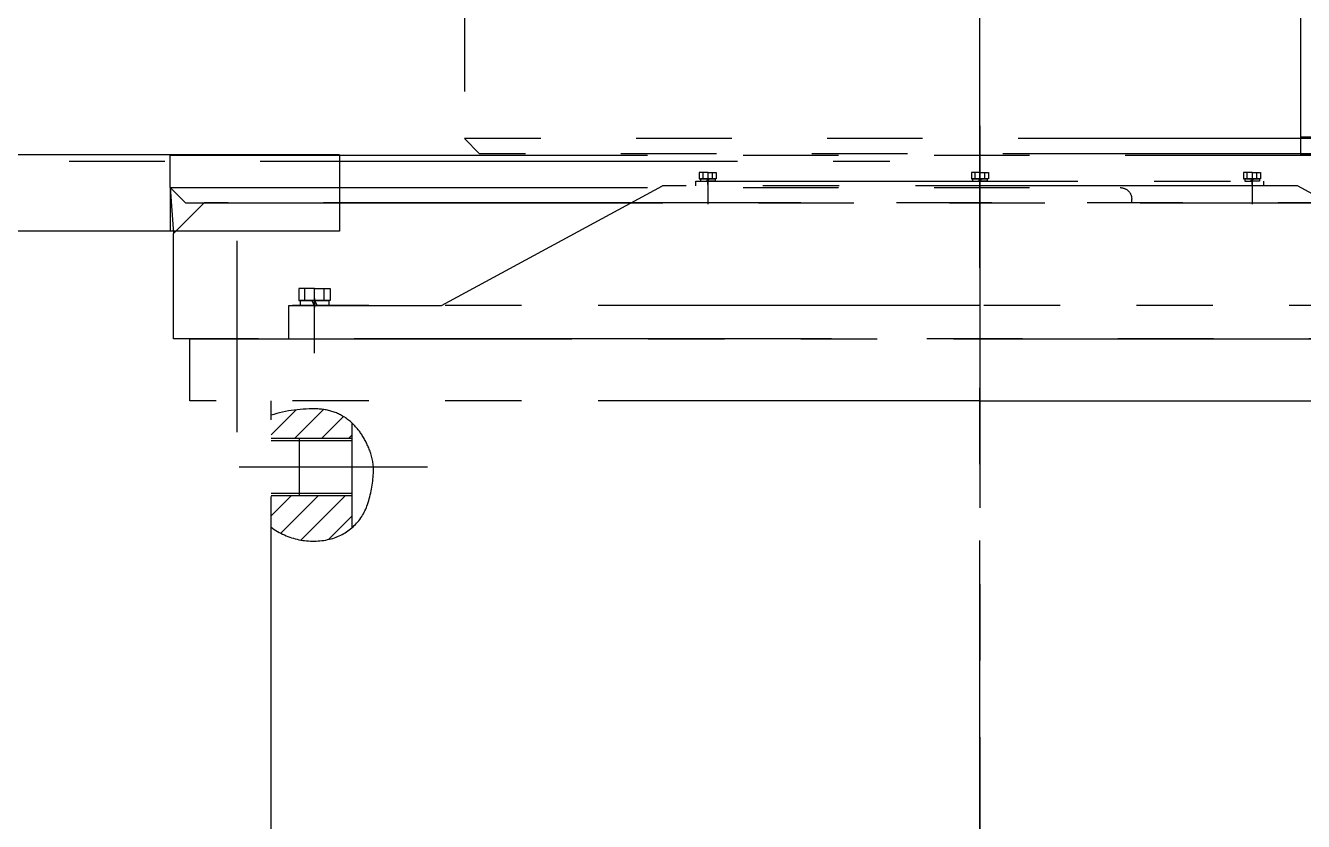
# Model space of a CAD drawing. Header units: millimetres. Extents: x 0 to 23760, y 0 to 16800.
# Drawn here: x 8257 to 9595, y 7329 to 8162 of the extents above; entities that cross this region are included whole.
import ezdxf

# ---------------------------------------------------------------- set-up
doc = ezdxf.new("R2010")
doc.units = ezdxf.units.MM
doc.header["$LTSCALE"] = 400
doc.linetypes.add('G', pattern=[2, 1.25, -0.25, 0.25, -0.25])
doc.linetypes.add('K', pattern=[2.5, 1.25, -0.25, 0.25, -0.25, 0.25, -0.25])
for name, color, linetype in [('01', 7, 'Continuous'), ('02', 1, 'Continuous'), ('05', 4, 'G'), ('07', 6, 'K'), ('10', 1, 'Continuous')]:
    doc.layers.add(name, color=color, linetype=linetype)

# ---------------------------------------------------------------- blocks, each defined once
blk = doc.blocks.new('erwedfrrfrf')
for p, q in [((3638.066492256967, 6903.695671094638), (1949.066492256967, 6903.695671094638)), ((1949.066492256967, 6903.695671094638), (1949.066492256967, 6793.295671094638)), ((1949.066492256967, 6793.295671094638), (1981.066492256967, 6761.295671094638)), ((3606.066492256967, 6761.295671094638), (1981.066492256967, 6761.295671094638))]:
    blk.add_line(p, q)
blk = doc.blocks.new('wqtwqwqrwq')
for p, q in [((-6122.439659763613, 6358.824241838827), (-6106.439659763613, 6374.824241838827)), ((-6106.439659763613, 6374.824241838827), (-3032.439659763613, 6374.824241838827)), ((-5115.439659763613, 6374.824241838827), (-5115.439659763613, 6370.824241838827)), ((-6122.439659763613, 6358.824241838827), (-5127.439659763613, 6358.824241838827)), ((-6122.439659763613, 6358.824241838827), (-6122.439659763613, 6324.824241838827)), ((-6122.439659763613, 6324.824241838827), (-3032.439659763615, 6324.824241838827))]:
    blk.add_line(p, q)
blk.add_arc((-5127.439659763613, 6370.824241838827), 12, 270, 0)
at = {"layer": '05', "color": 4, "linetype": 'G'}
blk.add_line((-5274.439659763613, 6442.758101836223), (-5274.439659763613, 6252.975072413633), dxfattribs=at)
blk = doc.blocks.new('3t35w3tr23')
for p, q in [((2253.566492256969, 6692.295671094638), (2269.566492256969, 6708.295671094638)), ((3317.566492256971, 6708.295671094638), (2269.566492256969, 6708.295671094638)), ((3333.56649225697, 6692.295671094637), (2253.56649225697, 6692.295671094638)), ((2253.56649225697, 6143.295671094637), (2253.566492256969, 6692.295671094638)), ((3333.56649225697, 6143.295671094638), (2253.56649225697, 6143.295671094636)), ((2269.56649225697, 6127.295671094637), (2253.56649225697, 6143.295671094637)), ((3317.566492256969, 6127.295671094638), (3333.56649225697, 6143.295671094638))]:
    blk.add_line(p, q)
blk = doc.blocks.new('*U24')
at = {"layer": '01'}
for p, q in [((-7.699999999914781, 2.599999999833237), (-7.699999999914782, -3.503246160812043e-46)), ((4.775964779600941e-16, 2.599999999833236), (-7.699999999914781, 2.599999999833237)), ((-7.699999999914782, -3.503246160812043e-46), (0, 0)), ((0, 0), (-1.501110699740164, 2.599999999833237)), ((4.775964779600941e-16, 2.599999999833236), (1.501110699740164, -1.838269700692559e-16)), ((4.775964779600941e-16, 2.599999999833236), (7.699999999914783, 2.599999999833232)), ((7.699999999914782, -1.885893784865649e-15), (0, 0)), ((7.699999999914783, 2.599999999833232), (7.699999999914782, -1.885893784865649e-15))]:
    blk.add_line(p, q, dxfattribs=at)
at = {"layer": '05'}
blk.add_line((8.627374447395918e-16, 4.696679016059432), (0, -2.095679016226192), dxfattribs=at)
blk = doc.blocks.new('*U20')
at = {"layer": '01'}
for p, q in [((-15.10000000019493, 4.999999999924095), (-15.10000000019493, -3.503246160812043e-46)), ((9.184547653528396e-16, 4.999999999924094), (-15.10000000019493, 4.999999999924095)), ((-15.10000000019493, -3.503246160812043e-46), (0, 0)), ((0, 0), (-2.886751345795493, 4.999999999924094)), ((9.184547653528396e-16, 4.999999999924094), (2.886751345795493, -3.535134039966458e-16)), ((9.184547653528396e-16, 4.999999999924094), (15.10000000019493, 4.999999999924085)), ((15.10000000019493, -3.698311188591433e-15), (0, 0)), ((15.10000000019493, 4.999999999924085), (15.10000000019493, -3.698311188591433e-15))]:
    blk.add_line(p, q, dxfattribs=at)
at = {"layer": '05'}
blk.add_line((1.303595732132337e-15, 7.09667901615029), (0, -2.095679016226192), dxfattribs=at)
blk = doc.blocks.new('EWERWE')
at = {"layer": '07', "linetype": 'K', "ltscale": 0.8}
h = blk.add_hatch(dxfattribs=at)
h.set_pattern_fill('_USER', color=6, scale=20, angle=45, style=0, pattern_type=0)
h.set_pattern_definition([(135, (-11821.17410043633, 1937.934712946312), (14.14213562373095, 14.14213562373095), [])])
edge = h.paths.add_edge_path()
edge.add_line((-14142.22007376413, 4687.605725641452), (-14142.22007376413, 4657.605725641456))
edge.add_line((-14142.22007376413, 4657.605725641456), (-14166.62287453951, 4657.605725641456))
edge.add_ellipse((-14026.86488479124, 4701.316093335232), major_axis=(-103.5444154515384, 103.5444154515384), ratio=0.999999999999995, start_angle=42.84677272202458, end_angle=62.3674677782692, ccw=False)
edge.add_ellipse((-14117.5949983671, 4704.72739791151), major_axis=(39.34320631807212, 39.34320631807212), ratio=0.999999999999851, start_angle=92.09546555623939, end_angle=132.8467507318612, ccw=False)
edge.add_line((-14158.35046493485, 4742.605725641456), (-14142.22007376413, 4742.605725641456))
edge.add_line((-14142.22007376413, 4742.605725641456), (-14142.22007376413, 4687.605725641452))
edge = h.paths.add_edge_path()
edge.add_line((-14049.43835412756, 4657.605725641456), (-14082.22007376413, 4657.605725641454))
edge.add_line((-14082.22007376413, 4657.605725641454), (-14082.22007376413, 4687.605725641452))
edge.add_line((-14082.22007376413, 4687.605725641452), (-14082.22007376413, 4742.605725641456))
edge.add_line((-14082.22007376413, 4742.605725641456), (-14048.99371483874, 4742.605725641456))
edge.add_ellipse((-14090.53979147301, 4706.244840344631), major_axis=(39.0396622889432, 39.03966228894323), ratio=0.9999999999999156, start_angle=328.28198790347386, end_angle=356.192226481661, ccw=False)
edge.add_ellipse((-14109.11184863232, 4701.860781307324), major_axis=(52.53301770505805, 52.53301770505806), ratio=0.9999999999999558, start_angle=278.43862994996454, end_angle=328.281969187715, ccw=False)
at = {"layer": '05', "color": 4, "linetype": 'G', "ltscale": 0.8}
for p, q in [((-14469.71549951035, 5400.105725641456), (-12861.36993734349, 5400.105725641456)), ((-13635.4467154484, 5400.105725641456), (-14264.26048526607, 5400.105725641456))]:
    blk.add_line(p, q, dxfattribs=at)
at = {"layer": '07', "color": 6, "linetype": 'K', "ltscale": 0.8}
for p, q in [((-14457.86364424786, 7660.105725641456), (-14457.86364424786, 5736.105725641456)), ((-14438.86364424786, 7660.105725641456), (-14438.86364424786, 5736.105725641456)), ((-14246.66364424744, 5400.105725641456), (-14246.66364424744, 6227.605725641456)), ((-14181.66364424744, 5400.105725641456), (-14181.66364424744, 6227.605725641456)), ((-14281.66364424744, 6124.066725641455), (-14281.66364424744, 5400.105725641456)), ((-14281.66364424744, 5964.066725641455), (-14406.66364424744, 5732.605725641456)), ((-14438.86364424786, 5736.105725641456), (-15021.86364424786, 5736.105725641456)), ((-14406.66364424744, 5732.605725641456), (-14406.66364424744, 5067.605725641456)), ((-14406.66364424744, 5732.605725641456), (-14406.66364424744, 5067.605725641456)), ((-14420.66364424731, 5685.105725641456), (-14420.66364424731, 5693.99072564132)), ((-14420.66364424731, 5693.99072564132), (-14414.26364424727, 5693.99072564132)), ((-14414.26364424727, 5690.105725641401), (-14420.66364424731, 5690.105725641401)), ((-14414.26364424727, 5693.99072564132), (-14414.26364424727, 5685.105725641456)), ((-14409.66364424744, 5697.605725641456), (-14411.66364424744, 5697.605725641456)), ((-14406.66364424744, 5697.605725641456), (-14411.66364424744, 5697.605725641456)), ((-14411.66364424744, 5102.605725641456), (-14411.66364424744, 5697.605725641456)), ((-14420.72863609369, 5685.105725641456), (-14387.71476589804, 5685.105725641456)), ((-14420.66364424731, 5685.105725641456), (-14420.66364424731, 5676.220725641592)), ((-14414.26364424727, 5680.105725641511), (-14420.66364424731, 5680.105725641511)), ((-14420.66364424731, 5676.220725641592), (-14414.26364424727, 5676.220725641592)), ((-14414.26364424727, 5676.220725641592), (-14414.26364424727, 5685.105725641456)), ((-14408.04198403287, 5685.105725641456), (-14414.03975782025, 5685.105725641456)), ((-14408.04198403287, 5685.105725641456), (-14414.03975782025, 5685.105725641456)), ((-14420.66364424731, 5408.99072564132), (-14414.26364424727, 5408.99072564132)), ((-14420.66364424731, 5400.105725641456), (-14420.66364424731, 5408.99072564132)), ((-14414.26364424727, 5408.99072564132), (-14414.26364424727, 5400.105725641456)), ((-14510.71281367305, 5400.105725641452), (-15485.93516299465, 5400.105725641452)), ((-14420.72863609369, 5400.105725641456), (-14387.71476589804, 5400.105725641456)), ((-14414.26364424727, 5405.105725641401), (-14420.66364424731, 5405.105725641401)), ((-14420.66364424731, 5400.105725641456), (-14420.66364424731, 5391.220725641592)), ((-14414.26364424727, 5395.105725641511), (-14420.66364424731, 5395.105725641511)), ((-14414.26364424727, 5391.220725641592), (-14414.26364424727, 5400.105725641456)), ((-14408.04198403287, 5400.105725641456), (-14414.03975782025, 5400.105725641456)), ((-14408.04198403287, 5400.105725641456), (-14414.03975782025, 5400.105725641456)), ((-14351.25943889435, 5400.105725641456), (-14074.4937039721, 5400.105725641456)), ((-14281.66364424744, 5400.105725641456), (-14281.66364424744, 4676.144725641457)), ((-14246.66364424744, 4572.605725641456), (-14246.66364424744, 5400.105725641456)), ((-14181.66364424744, 5400.105725641456), (-14181.66364424744, 4572.605725641456)), ((-14420.66364424731, 5391.220725641592), (-14414.26364424727, 5391.220725641592)), ((-14420.72863609369, 5115.105725641456), (-14387.71476589804, 5115.105725641456)), ((-14420.66364424731, 5123.99072564132), (-14414.26364424727, 5123.99072564132)), ((-14420.66364424731, 5115.105725641456), (-14420.66364424731, 5123.99072564132)), ((-14414.26364424727, 5120.105725641401), (-14420.66364424731, 5120.105725641401)), ((-14420.66364424731, 5115.105725641456), (-14420.66364424731, 5106.220725641592)), ((-14414.26364424727, 5123.99072564132), (-14414.26364424727, 5115.105725641456)), ((-14414.26364424727, 5106.220725641592), (-14414.26364424727, 5115.105725641456)), ((-14408.04198403287, 5115.105725641456), (-14414.03975782025, 5115.105725641456)), ((-14408.04198403287, 5115.105725641456), (-14414.03975782025, 5115.105725641456)), ((-14408.04198403287, 5115.105725641456), (-14414.03975782025, 5115.105725641456)), ((-14414.26364424727, 5110.105725641511), (-14420.66364424731, 5110.105725641511)), ((-14420.66364424731, 5106.220725641592), (-14414.26364424727, 5106.220725641592)), ((-14406.66364424744, 5102.605725641456), (-14411.66364424744, 5102.605725641456)), ((-14281.66364424744, 4836.144725641457), (-14406.66364424744, 5067.605725641456)), ((-14281.66364424744, 4676.144725641457), (-14281.66364424744, 4836.144725641457)), ((-14112.22007376413, 4821.522072466482), (-14112.22007376413, 4624.259719443305)), ((-14048.99371483874, 4742.605725641456), (-14158.35046493485, 4742.605725641456)), ((-14142.22007376413, 4742.605725641456), (-14142.22007376413, 4687.605725641452)), ((-14139.72007376413, 4742.605725641456), (-14139.72007376413, 4687.605725641452)), ((-14084.72007376413, 4742.605725641456), (-14084.72007376413, 4687.605725641452)), ((-14082.22007376413, 4742.605725641456), (-14082.22007376413, 4687.605725641452)), ((-14299.16364424764, 4703.125225641458), (-14299.16364424764, 4719.60022564161)), ((-14299.16364424764, 4719.60022564161), (-14286.66364424738, 4719.60022564161)), ((-14286.66364424738, 4713.125225641589), (-14299.16364424764, 4713.125225641589)), ((-14286.66364424738, 4719.60022564161), (-14286.66364424738, 4703.125225641458)), ((-14299.16364424764, 4703.125225641458), (-14299.16364424764, 4686.650225641307)), ((-14231.58559922461, 4703.125225641458), (-14298.96260582315, 4703.125225641458)), ((-14286.66364424738, 4686.650225641307), (-14286.66364424738, 4703.125225641458)), ((-14286.66364424738, 4693.125225641324), (-14299.16364424764, 4693.125225641324)), ((-14299.16364424764, 4686.650225641307), (-14286.66364424738, 4686.650225641307)), ((-14082.22007376413, 4687.605725641452), (-14142.22007376413, 4687.605725641452)), ((-14142.22007376413, 4687.605725641452), (-14142.22007376413, 4657.605725641456)), ((-14139.72007376413, 4687.605725641452), (-14139.72007376413, 4657.605725641456)), ((-14084.72007376413, 4687.605725641452), (-14084.72007376413, 4657.605725641456)), ((-14082.22007376413, 4687.605725641452), (-14082.22007376413, 4657.605725641456)), ((-14246.66364424744, 4676.144725641457), (-14281.66364424744, 4676.144725641457)), ((-14246.66364424744, 4676.144725641457), (-14281.66364424744, 4676.144725641457)), ((-13681.66364424744, 4657.605725641456), (-14181.66364424744, 4657.605725641456)), ((-13681.66364424744, 4657.605725641456), (-14181.66364424744, 4657.605725641456)), ((-13681.66364424744, 4657.605725641456), (-14181.66364424744, 4657.605725641456)), ((-14243.46364424785, 4622.105725641452), (-14349.16312877023, 4622.105725641452)), ((-14148.75304107444, 4622.205725641455), (-14265.04634298224, 4622.205725641455)), ((-14181.66364424744, 4572.605725641456), (-14246.66364424744, 4572.605725641456)), ((-14404.86364424786, 4552.10572564146), (-14356.86364424786, 4555.605725641447)), ((-14404.86364424786, 4552.10572564146), (-14358.86364424789, 4552.10572564146))]:
    blk.add_line(p, q, dxfattribs=at)
for centre, radius, start, end in [((-14109.05605305223, 4708.572848416926), 56.37184160787013, 86.78665960085021, 109.3747611946765), ((-14113.02817522232, 4637.821808744426), 127.2342954834864, 71.80601879846492, 86.78665960085021), ((-14111.89388543408, 4699.428755979799), 63.42290192095429, 122.0400501705654, 137.0954655561606), ((-14098.07637677468, 4677.350476082615), 89.4685155395832, 109.3747611946727, 122.0400501703235), ((-14090.53979147302, 4706.244840344642), 55.21041987948951, 13.28191503837712, 71.80601879846492), ((-14117.5949983671, 4704.727397911513), 55.63969596225186, 137.0954655561606, 177.8467861978646), ((-14109.11184863232, 4701.860781307329), 74.29290611087387, 323.438629950004, 13.28191503837712), ((-14026.86488479124, 4701.316093335245), 146.4339166395585, 177.8467861978646, 197.3674677782467)]:
    blk.add_arc(centre, radius, start, end, dxfattribs=at)
at = {"layer": '07', "color": 6, "linetype": 'K', "ltscale": 0.8, "extrusion": (0, 0, -1), "zscale": -1}
for name, p, rotation in [('wqtwqwqrwq', (20763.68788608669, 10674.54538540507), 90), ('erwedfrrfrf', (21150.15931534249, 2606.539233384478), 90), ('3t35w3tr23', (21148.65931534249, 2606.539233384478), 90), ('*U24', (14411.66364424744, 5685.105725641456), 270), ('*U24', (14411.66364424744, 5400.105725641456), 270), ('*U24', (14411.66364424744, 5115.105725641456), 270)]:
    blk.add_blockref(name, p, dxfattribs=dict(at, rotation=rotation))
at = {"layer": '07', "color": 6, "linetype": 'K', "ltscale": 0.8, "rotation": 90}
blk.add_blockref('*U20', (-14281.66364424746, 4703.125225641458), dxfattribs=at)
blk = doc.blocks.new('*U26')
at = {"layer": '10'}
h = blk.add_hatch(dxfattribs=at)
h.set_pattern_fill('_USER', color=256, scale=2, angle=44.99999922063118, style=0, pattern_type=0)
h.set_pattern_definition([(44.99999922063118, (0, 0), (-1.414213543136181, 1.414213581610009), [])])
edge = h.paths.add_edge_path()
edge.add_line((132.9999999285634, 0), (162.9999999483323, 0))
edge.add_line((162.9999999483323, 0), (162.9999999483323, 22.49999999333351))
edge.add_line((162.9999999483323, 22.49999999333351), (160.499999949049, 24.9999999926168))
edge.add_line((160.499999949049, 24.9999999926168), (140.2005024366156, 24.9999999926168))
edge.add_arc((179.9999999453961, -8.348877145181177e-14), 47.00000001683267, 147.8650720193702, 179.9999999999999)
edge = h.paths.add_edge_path()
edge.add_line((162.9999999483323, 0), (132.9999999285634, 0))
edge.add_arc((179.9999999453959, 3.552713678800501e-14), 47.0000000168325, 180, 212.1349279806298)
edge.add_line((140.2005024366156, -24.9999999926168), (160.4999999490491, -24.9999999926168))
edge.add_line((160.4999999490491, -24.9999999926168), (162.9999999483323, -22.49999999333351))
edge.add_line((162.9999999483323, -22.49999999333351), (162.9999999483323, 0))
h.paths.add_polyline_path([(175.4999999479675, 24.9999999926168), (172.9999999486842, 22.49999999333433), (172.9999999486842, 0), (179.999999945396, 0), (179.999999945396, 24.13397458883034), (178.4999999453925, 24.9999999926168)])
h.paths.add_polyline_path([(178.4999999453925, -24.9999999926168), (179.999999945396, -24.13397458883034), (179.999999945396, 0), (172.9999999486842, 0), (172.9999999486842, -22.4999999933343), (175.4999999479675, -24.9999999926168)])
at = {"layer": '01'}
for p, q in [((-6.999999999717829, 0), (-6.999999999716579, 26.49999999238065)), ((0, 26.26544911708029), (0, 0)), ((1.499999999992781, 24.9999999926168), (178.4999999453925, 24.9999999926168)), ((162.9999999483323, 22.49999999333351), (160.499999949049, 24.9999999926168)), ((162.9999999483323, 0), (162.9999999483323, 22.49999999333351)), ((162.9999999483323, 22.49999999333351), (167.9999999485082, 22.49999999333463)), ((172.9999999486842, 22.49999999333433), (167.9999999485082, 22.49999999333463)), ((172.9999999486842, 22.49999999333433), (175.4999999479675, 24.9999999926168)), ((172.9999999486842, 0), (172.9999999486842, 22.49999999333433)), ((178.4999999453925, 24.9999999926168), (179.999999945396, 24.13397458883034)), ((179.999999945396, 24.13397458883034), (179.999999945396, 0)), ((-6.999999999717829, 0), (-6.999999999717829, -26.49999999238065)), ((0, -26.26544911708029), (0, 0)), ((162.9999999483323, 0), (162.9999999483323, -22.49999999333351)), ((172.9999999486842, 0), (172.9999999486842, -22.4999999933343)), ((179.999999945396, -24.13397458883034), (179.999999945396, 0)), ((1.499999999992781, -24.9999999926168), (178.4999999453925, -24.9999999926168)), ((162.9999999483323, -22.49999999333351), (160.499999949049, -24.9999999926168)), ((162.9999999483323, -22.49999999333351), (167.9999999485082, -22.49999999333463)), ((172.9999999486842, -22.4999999933343), (167.9999999485082, -22.49999999333463)), ((172.9999999486842, -22.4999999933343), (175.4999999479675, -24.9999999926168)), ((178.4999999453925, -24.9999999926168), (179.999999945396, -24.13397458883034))]:
    blk.add_line(p, q, dxfattribs=at)
for centre, radius, start, end in [((-3.496072624437687, 26.49993421300951), 3.499999999858927, 356.1628615536421, 179.9989243840006), ((1.499999999992781, 26.4999999926096), 1.499999999992794, 180, 270), ((-3.499999999858886, -26.26544911708029), 3.499999999858927, 183.8339176164944, 0), ((1.499999999992781, -26.4999999926096), 1.499999999992794, 90, 180)]:
    blk.add_arc(centre, radius, start, end, dxfattribs=at)
at = {"layer": '02'}
for start, end in [(147.86507201937, 180), (180, 212.1349279806299)]:
    blk.add_arc((179.999999945396, 0), 47.00000001683261, start, end, dxfattribs=at)
at = {"layer": '05'}
for p, q in [((167.9999999485083, 28.12500001015491), (167.9999999485082, 0)), ((-14.49999999998363, 0), (187.4999999456618, 0)), ((167.9999999485082, -28.12500001015491), (167.9999999485082, 0))]:
    blk.add_line(p, q, dxfattribs=at)
blk = doc.blocks.new('TERWEREW')
at = {"layer": '01', "ltscale": 0.8}
for p, q in [((10653.46347779232, 4711.105725641457), (10653.46347779232, 3900.10572564145)), ((10733.46347779232, 4711.105725641456), (10653.46347779232, 4711.105725641457)), ((10733.46347779232, 4711.105725641457), (10733.46347779232, 3900.10572564145)), ((10733.46347779232, 4200.10572564145), (10807.29147779227, 3900.10572564145)), ((10807.29147779227, 3900.10572564145), (10646.29147779227, 3900.10572564145)), ((10807.29147779227, 3850.10572564145), (10646.29147779227, 3850.10572564145)), ((10793.31412081295, 3626.883115035271), (10793.58116979823, 3621.890251644443)), ((10835.26883466861, 3626.883115035273), (10835.00178568332, 3621.890251644447)), ((10696.29147779224, 3580.105725641451), (10646.29147779227, 3580.10572564145)), ((10807.29147779227, 3580.10572564145), (10757.29147779224, 3580.105725641451))]:
    blk.add_line(p, q, dxfattribs=at)
at = {"layer": '01', "color": 7, "linetype": 'Continuous', "ltscale": 0.8}
for p, q in [((10646.29147779227, 3900.10572564145), (10646.29147779227, 3580.10572564145)), ((10807.29147779224, 3900.10572564145), (10807.29147779224, 3695.105725634017)), ((10696.29147779227, 3850.10572564145), (10696.29147779225, 3695.105725634021)), ((10757.2914777923, 3850.10572564145), (10757.29147779228, 3695.105725634019)), ((10696.29147779225, 3645.105725648787), (10696.29147779224, 3580.10572564145)), ((10757.29147779228, 3645.105725648786), (10757.29147779227, 3580.10572564145)), ((10807.29147779224, 3645.105725648784), (10807.29147779224, 3580.10572564145))]:
    blk.add_line(p, q, dxfattribs=at)
at = {"layer": '01', "ltscale": 0.8}
for centre, radius, start, end in [((10792.39248767735, 3644.114366962807), 17.25588162415516, 273.0616127302707, 11.67316342104159), ((10836.1904678042, 3644.114366962809), 17.25588162415516, 168.3268365789602, 266.9383872697293), ((10792.39248767735, 3644.114366962807), 22.25588162415516, 273.0616127302707, 349.7253878252258), ((10836.1904678042, 3644.114366962809), 22.25588162415516, 190.2746121747811, 266.9383872697293)]:
    blk.add_arc(centre, radius, start, end, dxfattribs=at)
blk.add_ellipse((10814.29147774078, 3702.382455294675), major_axis=(0, -6.668402718641573), ratio=0.5849355197014876, dxfattribs=at)
blk.add_open_spline([(10819.27107701993, 3692.605725634735), (10819.5559037604, 3692.848143358647), (10819.81917870084, 3693.103898810609), (10820.75869757485, 3694.12479651085), (10821.29809664077, 3694.952426588278), (10822.15953127446, 3696.675470857509), (10822.48123158508, 3697.573901604596), (10822.94883128925, 3699.414015285322), (10823.09390585809, 3700.356111373086), (10823.24524315181, 3702.647339470369), (10823.16948644599, 3704.002429822508), (10822.72711921963, 3706.375615088984), (10822.42343757514, 3707.406440353016), (10821.64222020935, 3709.186081650397), (10821.21142630962, 3709.95142004439), (10820.22848799606, 3711.25179295624), (10819.71469718092, 3711.803604006293), (10818.49655545184, 3712.789369870688), (10817.78864324675, 3713.223138866753), (10816.37949851108, 3713.776090507928), (10815.71648590162, 3713.942956895506), (10814.35321558793, 3714.082711120038), (10813.6550821481, 3714.054593914066), (10812.31681961716, 3713.811542561612), (10811.67824679845, 3713.598173836414), (10810.51396964991, 3713.04394490971), (10809.98753529897, 3712.704449049558), (10809.04853265996, 3711.953995319862), (10808.63499000844, 3711.543072235912), (10807.90224159151, 3710.680477389979), (10807.58266483617, 3710.228457759511), (10806.69587564843, 3708.762050786177), (10806.26282368636, 3707.699040228998), (10805.65033198529, 3705.507626099797), (10805.47303980388, 3704.377683876389), (10805.35367586981, 3702.102694019285), (10805.41202584093, 3700.958086993952), (10805.77125968216, 3698.711359044501), (10806.07083818825, 3697.609182493582), (10806.85180428532, 3695.751304328371), (10807.27230231606, 3694.974759469337), (10808.2286684232, 3693.660719671128), (10808.72413093725, 3693.105981920828), (10809.31191519034, 3692.605725634735)], degree=3, knots=[0.4619900079310686, 0.4619900079310686, 0.4619900079310686, 0.4619900079310686, 0.5661863571680104, 0.5661863571680104, 0.8635752207381588, 0.8635752207381588, 1.160964084308307, 1.160964084308307, 1.458352947878456, 1.458352947878456, 1.879293763385327, 1.879293763385327, 2.214596048815586, 2.214596048815586, 2.483009414357642, 2.483009414357642, 2.699490034250246, 2.699490034250246, 2.915970654142851, 2.915970654142851, 3.081700319075996, 3.081700319075996, 3.247429984009141, 3.247429984009141, 3.413159648942286, 3.413159648942286, 3.578889313875432, 3.578889313875432, 3.744618978808577, 3.744618978808577, 3.910348643741722, 3.910348643741722, 4.26663921808818, 4.26663921808818, 4.622929792434638, 4.622929792434638, 4.979220366781096, 4.979220366781096, 5.335510941127554, 5.335510941127554, 5.606194170551442, 5.606194170551442, 5.82120297612555, 5.82120297612555, 5.82120297612555, 5.82120297612555], dxfattribs=at)
at = {"layer": '07', "color": 6, "linetype": 'K', "ltscale": 0.8}
for p, q in [((10701.29147779227, 3760.10572564145), (10701.29147779227, 3695.105725634019)), ((10752.29147779227, 3760.105725641448), (10701.29147779227, 3760.10572564145)), ((10752.29147779224, 3760.10572564145), (10752.29147779225, 3695.105725634019)), ((10701.29147779227, 3645.105725648786), (10701.29147779227, 3438.664561819964)), ((10752.29147779225, 3645.105725648786), (10752.29147779227, 3438.664561819964))]:
    blk.add_line(p, q, dxfattribs=at)
at = {"layer": '07'}
blk.add_line((10701.29147779227, 3438.664561819964), (10752.29147779227, 3438.664561819964), dxfattribs=at)
at = {"layer": '01', "ltscale": 0.8, "rotation": 359.9999999999991}
blk.add_blockref('*U26', (10646.29147779227, 3670.105725641404), dxfattribs=at)

msp = doc.modelspace()

# ---------------------------------------------------------------- linework, layer by layer
at = {"layer": '05', "color": 4, "linetype": 'G'}
msp.add_line((6902.588242854661, 8020.421443178093), (9162.218090078892, 8020.421443178093), dxfattribs=at)

# ---------------------------------------------------------------- block references
at = {"layer": '01', "xscale": -1, "rotation": 270}
msp.add_blockref('TERWEREW', (3874.639808783524, -2706.370034614702), dxfattribs=at)
at = {"layer": '07', "rotation": 270}
msp.add_blockref('EWERWE', (3856.339808781917, -6412.042201069529), dxfattribs=at)

doc.saveas('drawing.dxf')
